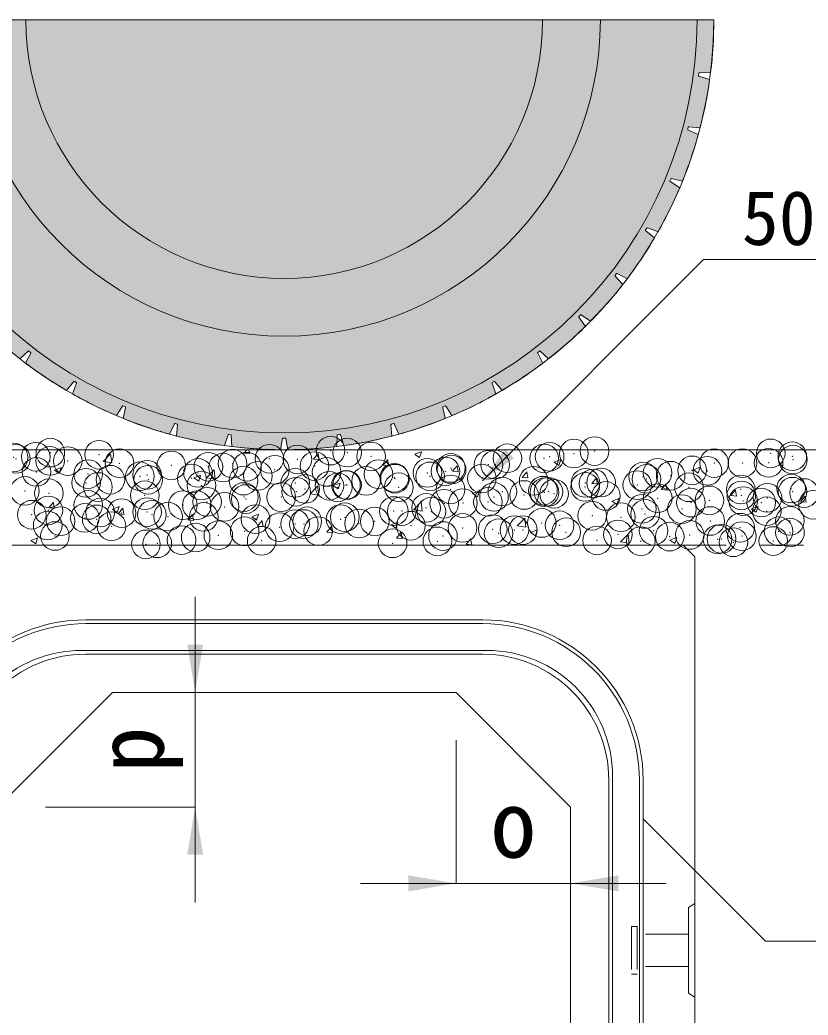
# Model space of a CAD drawing. Units: millimetres at full size; details may follow other scales. Extents: x 30799 to 61844, y 11231 to 18656.
# Drawn here: x 31870 to 32283, y 16623 to 17144 of the extents above; entities that cross this region are included whole.
import ezdxf
from ezdxf.enums import TextEntityAlignment as Align

# ---------------------------------------------------------------- set-up
doc = ezdxf.new("R2010")
doc.units = ezdxf.units.MM
doc.header["$LTSCALE"] = 30
doc.header["$PDMODE"] = 32
doc.header["$PDSIZE"] = 15
doc.linetypes.add('USER1', pattern=[1.35, 0.75, -0.6])
for name, color, linetype, lineweight in [('0_2', 7, 'Continuous', 13), ('寸法線', 7, 'Continuous', 9), ('引出線', 4, 'Continuous', 9), ('本体', 2, 'Continuous', 20), ('補助線', 8, 'Continuous', 20), ('ｲﾝｻｰﾄ', 3, 'USER1', 5), ('ﾊｯﾁﾝｸﾞ', 7, 'Continuous', 5)]:
    doc.layers.add(name, color=color, linetype=linetype, lineweight=lineweight)
doc.styles.add('ＭＳ ゴシック', font='')
doc.styles.get('ＭＳ ゴシック').set_extended_font_data('MS Gothic')

# ---------------------------------------------------------------- blocks, each defined once
blk = doc.blocks.new('filled_arrow')
at = {"color": 0, "linetype": 'Continuous', "lineweight": -2}
blk.add_solid([(7.5, 1.25), (0, 0), (7.5, -1.25)], dxfattribs=at)

msp = doc.modelspace()

# ---------------------------------------------------------------- hatches: boundary and pattern name
at = {"layer": 'ﾊｯﾁﾝｸﾞ'}
for points in [[(32008.62, 16924.61), (32009.44, 16924.61), (32010.51, 16918.53, 0.02854), (32036.12, 16920.21), (32036.39, 16926.38), (32038, 16926.59), (32039.86, 16920.7, 0.02854), (32065.03, 16925.71), (32064.5, 16931.86), (32066.07, 16932.28), (32068.68, 16926.68, 0.02854), (32092.98, 16934.93), (32091.65, 16940.96), (32093.15, 16941.58), (32096.46, 16936.38, 0.02854), (32119.49, 16947.73), (32117.37, 16953.53), (32118.78, 16954.34), (32122.75, 16949.61, 0.02854), (32144.09, 16963.87), (32141.24, 16969.35), (32142.53, 16970.34), (32147.08, 16966.17, 0.02854), (32166.38, 16983.09), (32162.84, 16988.15), (32163.99, 16989.3), (32169.05, 16985.76, 0.02854), (32185.97, 17005.06), (32181.8, 17009.61), (32182.79, 17010.9), (32188.27, 17008.05, 0.02854), (32202.53, 17029.39), (32197.8, 17033.36), (32198.61, 17034.77), (32204.41, 17032.66, 0.02854), (32215.77, 17055.68), (32210.56, 17059), (32211.18, 17060.5), (32217.21, 17059.16, 0.02854), (32225.46, 17083.47), (32219.86, 17086.08), (32220.28, 17087.65), (32226.44, 17087.11, 0.02854), (32231.44, 17112.28), (32225.55, 17114.14), (32225.77, 17115.75), (32231.94, 17116.02, 0.03064), (32233.62, 17143.52), (32143.92, 17143.52, -1), (31873.33, 17143.52), (31783.62, 17143.52, 0.03064), (31785.31, 17116.02), (31791.48, 17115.75), (31791.69, 17114.14), (31785.8, 17112.28, 0.02854), (31790.81, 17087.11), (31796.96, 17087.65), (31797.38, 17086.08), (31791.79, 17083.47, 0.02854), (31800.04, 17059.16), (31806.07, 17060.5), (31806.69, 17059), (31801.48, 17055.68, 0.02854), (31812.83, 17032.66), (31818.63, 17034.77), (31819.45, 17033.36), (31814.72, 17029.39, 0.02854), (31828.98, 17008.05), (31834.46, 17010.9), (31835.44, 17009.61), (31831.27, 17005.06, 0.02854), (31848.2, 16985.76), (31853.26, 16989.3), (31854.4, 16988.15), (31850.86, 16983.09, 0.02854), (31870.16, 16966.17), (31874.71, 16970.34), (31876, 16969.35), (31873.15, 16963.87, 0.02854), (31894.49, 16949.61), (31898.46, 16954.34), (31899.87, 16953.53), (31897.76, 16947.73, 0.02854), (31920.78, 16936.38), (31924.1, 16941.58), (31925.6, 16940.96), (31924.26, 16934.93, 0.02854), (31948.57, 16926.68), (31951.18, 16932.28), (31952.75, 16931.86), (31952.21, 16925.71, 0.02854), (31977.39, 16920.7), (31979.24, 16926.59), (31980.85, 16926.38), (31981.12, 16920.21, 0.02854), (32006.74, 16918.53), (32007.81, 16924.61)], [(32143.92, 17143.52, -1), (31873.33, 17143.52)]]:
    msp.add_hatch(color=256, dxfattribs=at).paths.add_polyline_path(points)

# ---------------------------------------------------------------- linework, layer by layer
at = {"layer": '0_2', "lineweight": 5}
for p, q in [((32225.59, 17114.39), (32225.73, 17115.5)), ((32231.44, 17112.28), (32225.79, 17114.07)), ((32226.02, 17115.76), (32231.94, 17116.02)), ((32219.93, 17086.32), (32220.22, 17087.4)), ((32225.46, 17083.47), (32220.09, 17085.97)), ((32220.54, 17087.62), (32226.44, 17087.11)), ((32210.66, 17059.23), (32211.08, 17060.26)), ((32211.43, 17060.44), (32217.21, 17059.16)), ((32215.77, 17055.68), (32210.77, 17058.86)), ((32197.92, 17033.58), (32198.48, 17034.55)), ((32198.85, 17034.68), (32204.41, 17032.66)), ((32202.53, 17029.39), (32197.99, 17033.2)), ((32181.96, 17009.81), (32182.64, 17010.7)), ((32185.97, 17005.06), (32181.97, 17009.43)), ((32183.01, 17010.78), (32188.27, 17008.05)), ((32166.38, 16983.09), (32162.99, 16987.95)), ((32163.02, 16988.33), (32163.81, 16989.12)), ((32164.2, 16989.16), (32169.05, 16985.76)), ((31870.16, 16966.17), (31874.53, 16970.17)), ((31875.89, 16969.13), (31873.15, 16963.87)), ((31874.91, 16970.19), (31875.8, 16969.51)), ((32144.09, 16963.87), (32141.36, 16969.13)), ((32141.44, 16969.51), (32142.33, 16970.19)), ((32142.72, 16970.17), (32147.08, 16966.17)), ((31894.49, 16949.61), (31898.3, 16954.15)), ((31899.79, 16953.3), (31897.76, 16947.73)), ((31898.68, 16954.22), (31899.65, 16953.66)), ((32119.49, 16947.73), (32117.46, 16953.3)), ((32117.59, 16953.66), (32118.56, 16954.22)), ((32118.94, 16954.15), (32122.75, 16949.61)), ((31920.78, 16936.38), (31923.96, 16941.37)), ((31925.55, 16940.72), (31924.26, 16934.93)), ((31924.33, 16941.49), (31925.37, 16941.06)), ((32092.98, 16934.93), (32091.7, 16940.72)), ((32091.88, 16941.06), (32092.91, 16941.49)), ((32093.28, 16941.37), (32096.46, 16936.38)), ((31948.57, 16926.68), (31951.07, 16932.05)), ((31951.42, 16932.21), (31952.51, 16931.92)), ((31952.73, 16931.61), (31952.21, 16925.71)), ((32065.03, 16925.71), (32064.52, 16931.61)), ((32064.74, 16931.92), (32065.82, 16932.21)), ((32066.17, 16932.05), (32068.68, 16926.68)), ((31977.39, 16920.7), (31979.17, 16926.35)), ((31979.49, 16926.56), (31980.6, 16926.41)), ((31980.87, 16926.12), (31981.12, 16920.21)), ((32006.74, 16918.53), (32007.77, 16924.36)), ((32008.06, 16924.61), (32008.62, 16924.61)), ((32008.62, 16924.61), (32009.18, 16924.61)), ((32009.48, 16924.36), (32010.51, 16918.53)), ((32036.12, 16920.21), (32036.38, 16926.12)), ((32036.64, 16926.41), (32037.75, 16926.56)), ((32038.08, 16926.35), (32039.86, 16920.7))]:
    msp.add_line(p, q, dxfattribs=at)
at = {"layer": '0_2', "lineweight": 20}
msp.add_line((32539.7, 16918.52), (31332.13, 16918.52), dxfattribs=at)
at = {"layer": '0_2', "linetype": 'USER1', "lineweight": 9}
msp.add_line((32217.62, 16868.52), (32539.7, 16868.52), dxfattribs=at)
at = {"layer": '0_2', "lineweight": 5}
for radius in [216.21, 165.59]:
    msp.add_arc((32008.62, 17143.52), radius, 180, 0, dxfattribs=at)
at = {"layer": '0_2', "lineweight": 9}
for centre, radius, start, end in [((32008.62, 17143.52), 135.29, 180, 0), ((32008.62, 17143.52), 225, 352.9799, 0), ((32225.89, 17114.35), 0.301, 172.5, 252.3517), ((32226.03, 17115.46), 0.3, 92.5, 172.6483), ((32008.62, 17143.52), 225, 345.4799, 352.0201), ((32220.22, 17086.24), 0.3, 165, 245), ((32220.51, 17087.33), 0.3, 85, 165.1483), ((32008.62, 17143.52), 225, 337.9799, 344.5201), ((32211.36, 17060.15), 0.3, 77.5, 157.6483), ((32008.62, 17143.52), 225, 330.4799, 337.0201), ((32210.93, 17059.11), 0.301, 157.5, 237.3517), ((32198.18, 17033.43), 0.3, 150, 230), ((32198.75, 17034.4), 0.3, 70, 150.1483), ((32008.62, 17143.52), 225, 322.9799, 329.5201), ((32182.19, 17009.63), 0.301, 142.5, 222.3517), ((32182.88, 17010.52), 0.3, 62.5, 142.6483), ((32008.62, 17143.52), 225, 315.4799, 322.0201), ((32163.23, 16988.12), 0.3, 135, 215), ((32164.02, 16988.91), 0.3, 55, 135.1483), ((32008.62, 17143.52), 225, 307.9799, 314.5201), ((31874.73, 16969.95), 0.3, 52.3517, 132.5), ((31875.62, 16969.27), 0.301, 332.6483, 52.5), ((32141.63, 16969.27), 0.301, 127.5, 207.3517), ((32142.51, 16969.95), 0.3, 47.5, 127.6483), ((32008.62, 17143.52), 225, 232.9799, 239.5201), ((32008.62, 17143.52), 225, 300.4799, 307.0201), ((31898.53, 16953.96), 0.3, 59.8517, 140), ((31899.5, 16953.4), 0.3, 340, 60.0001), ((32117.74, 16953.4), 0.3, 119.9999, 200), ((32118.71, 16953.96), 0.3, 40, 120.1483), ((32008.62, 17143.52), 225, 240.4799, 247.0201), ((32008.62, 17143.52), 225, 292.9799, 299.5201), ((31924.22, 16941.21), 0.3, 67.3517, 147.5), ((31925.25, 16940.78), 0.3, 347.5, 67.5001), ((32091.99, 16940.78), 0.3, 112.4999, 192.5), ((32093.03, 16941.21), 0.3, 32.5, 112.6483), ((32008.62, 17143.52), 225, 247.9799, 254.5201), ((32008.62, 17143.52), 225, 285.4799, 292.0201), ((31951.35, 16931.92), 0.3, 74.8517, 155), ((31952.43, 16931.63), 0.301, 355.1483, 75), ((32064.82, 16931.63), 0.301, 105, 184.8517), ((32065.9, 16931.92), 0.3, 25, 105.1483), ((32008.62, 17143.52), 225, 255.4799, 262.0201), ((31979.45, 16926.26), 0.3, 82.3517, 162.5), ((31980.57, 16926.11), 0.301, 2.6483, 82.5), ((32008.06, 16924.31), 0.3, 89.8517, 170), ((32009.18, 16924.31), 0.3, 10, 90.1483), ((32036.68, 16926.11), 0.301, 97.5, 177.3517), ((32037.79, 16926.26), 0.3, 17.5, 97.6483), ((32008.62, 17143.52), 225, 277.9799, 284.5201), ((32008.62, 17143.52), 225, 262.9799, 269.5201), ((32008.62, 17143.52), 225, 270.4799, 277.0201)]:
    msp.add_arc(centre, radius, start, end, dxfattribs=at)
at = {"layer": '寸法線'}
for p, q in [((31961.96, 16681.52), (31961.96, 16841.52)), ((31943.62, 16791.52), (31961.96, 16791.52)), ((32098.62, 16766.52), (32098.62, 16691.58)), ((31883.62, 16731.52), (31961.96, 16731.52)), ((32158.62, 16706.52), (32158.62, 16691.58)), ((32048.62, 16691.58), (32208.62, 16691.58))]:
    msp.add_line(p, q, dxfattribs=at)
msp.add_lwpolyline([(32112.42, 16902.34), (32228.26, 17018.18), (32477.75, 17018.18)], dxfattribs=at)
at = {"layer": '引出線'}
msp.add_lwpolyline([(32196.62, 16725.32), (32260.7, 16661.25), (32403.15, 16661.25)], dxfattribs=at)
at = {"layer": '本体'}
for p, q in [((32217.62, 16868.52), (31799.62, 16868.52)), ((32217.62, 16868.52), (32223.62, 16862.52)), ((32223.62, 16862.52), (32223.62, 16426.52)), ((31858.62, 16731.52), (31918.62, 16791.52)), ((32098.62, 16791.52), (31918.62, 16791.52)), ((32098.62, 16791.52), (32158.62, 16731.52)), ((32158.62, 16562.05), (32158.62, 16731.52))]:
    msp.add_line(p, q, dxfattribs=at)
at = {"layer": '本体', "color": 4, "lineweight": 5}
for p, q in [((31904.62, 16829.52), (32112.62, 16829.52)), ((31904.62, 16827.52), (32112.62, 16827.52)), ((31902.62, 16813.52), (32114.62, 16813.52)), ((31904.62, 16811.52), (32112.62, 16811.52)), ((32180.62, 16562.05), (32180.62, 16747.52)), ((32178.62, 16562.05), (32178.62, 16745.52)), ((32194.62, 16562.05), (32194.62, 16745.52)), ((32196.62, 16562.05), (32196.62, 16745.52)), ((32223.62, 16681.02), (32220.42, 16679.02)), ((32220.42, 16634.02), (32220.42, 16679.02)), ((32223.62, 16632.02), (32220.42, 16634.02))]:
    msp.add_line(p, q, dxfattribs=at)
for centre, radius, start, end in [((31904.62, 16745.52), 84, 89.9999, 180), ((31904.62, 16745.52), 82, 89.9999, 180), ((32112.62, 16745.52), 84, 0, 89.9999), ((32112.62, 16745.52), 82, 0, 89.9999), ((31902.62, 16747.52), 66, 89.9999, 180), ((31904.62, 16745.52), 66, 89.9999, 180), ((32112.62, 16745.52), 66, 0, 89.9999), ((32114.62, 16747.52), 66, 0, 89.9999)]:
    msp.add_arc(centre, radius, start, end, dxfattribs=at)
at = {"layer": '補助線'}
msp.add_line((31783.62, 17143.52), (32233.62, 17143.52), dxfattribs=at)
at = {"layer": '補助線', "lineweight": 13}
msp.add_arc((32008.62, 17143.52), 225, 180, 0, dxfattribs=at)
at = {"layer": 'ｲﾝｻｰﾄ'}
for p, q in [((32190.42, 16669.02), (32190.42, 16644.02)), ((32193.42, 16669.02), (32190.42, 16669.02)), ((32193.42, 16669.02), (32193.42, 16644.02)), ((32220.42, 16665.02), (32193.42, 16665.02)), ((32220.42, 16665.02), (32220.42, 16648.02)), ((32220.42, 16648.02), (32193.42, 16648.02)), ((32193.42, 16644.02), (32190.42, 16644.02))]:
    msp.add_line(p, q, dxfattribs=at)
at = {"layer": 'ﾊｯﾁﾝｸﾞ'}
for p, q in [((31913.74, 16912.31), (31917.7, 16916.44)), ((31918.25, 16911.61), (31917.69, 16916.43)), ((31987.51, 16916.82), (31988.94, 16918.52)), ((31987.51, 16916.82), (31990.55, 16916.56)), ((31990.48, 16916.55), (31990.12, 16918.52)), ((32006.42, 16918.52), (32006.49, 16918.47)), ((32006.49, 16918.47), (32006.5, 16918.52)), ((32023.95, 16913.64), (32026.4, 16916.56)), ((32023.95, 16913.64), (32026.99, 16913.37)), ((32026.92, 16913.36), (32026.33, 16916.54)), ((32076.97, 16916.11), (32079.49, 16914.4)), ((32076.98, 16916.14), (32080.54, 16917.5)), ((32079.49, 16914.4), (32080.52, 16917.47)), ((31888.28, 16907.89), (31891.84, 16909.26)), ((31890.8, 16906.16), (31891.83, 16909.23)), ((31913.73, 16912.33), (31918.25, 16911.63)), ((32060.39, 16910.45), (32062.84, 16913.37)), ((32060.39, 16910.45), (32063.42, 16910.18)), ((32063.36, 16910.17), (32062.77, 16913.35)), ((32096.82, 16907.26), (32099.27, 16910.18)), ((32099.79, 16906.98), (32099.21, 16910.17)), ((32149.97, 16912.04), (32152.5, 16910.34)), ((32149.99, 16912.07), (32153.54, 16913.44)), ((32152.5, 16910.34), (32153.53, 16913.41)), ((32222.99, 16908), (32226.55, 16909.37)), ((32225.51, 16906.27), (32226.54, 16909.34)), ((31888.27, 16907.86), (31890.8, 16906.16)), ((31961.28, 16903.79), (31963.8, 16902.09)), ((31961.29, 16903.82), (31964.85, 16905.19)), ((31963.8, 16902.09), (31964.83, 16905.16)), ((31967.95, 16903.92), (31972.47, 16903.22)), ((31967.96, 16903.9), (31971.92, 16908.03)), ((31972.46, 16903.2), (31971.9, 16908.03)), ((32096.82, 16907.26), (32099.86, 16906.99)), ((32133.26, 16904.07), (32135.71, 16906.99)), ((32133.26, 16904.07), (32136.3, 16903.81)), ((32136.23, 16903.79), (32135.64, 16906.98)), ((32169.7, 16900.89), (32172.15, 16903.8)), ((32172.67, 16900.61), (32172.08, 16903.79)), ((32222.98, 16907.97), (32225.51, 16906.27)), ((32022.17, 16895.49), (32026.13, 16899.62)), ((32026.68, 16894.79), (32026.12, 16899.62)), ((32034.28, 16899.72), (32036.81, 16898.02)), ((32034.3, 16899.75), (32037.85, 16901.12)), ((32036.81, 16898.02), (32037.84, 16901.09)), ((32169.7, 16900.88), (32172.73, 16900.62)), ((32206.13, 16897.7), (32208.58, 16900.62)), ((32209.1, 16897.42), (32208.52, 16900.6)), ((32022.16, 16895.52), (32026.68, 16894.81)), ((32107.29, 16895.66), (32109.82, 16893.95)), ((32107.3, 16895.69), (32110.86, 16897.05)), ((32109.82, 16893.95), (32110.85, 16897.02)), ((32180.31, 16891.62), (32183.87, 16892.98)), ((32182.82, 16889.88), (32183.85, 16892.95)), ((32206.13, 16897.7), (32209.17, 16897.43)), ((32242.57, 16894.51), (32245.02, 16897.43)), ((32242.57, 16894.51), (32245.61, 16894.24)), ((32245.54, 16894.23), (32244.95, 16897.41)), ((32279.01, 16891.32), (32281.46, 16894.24)), ((32281.98, 16891.04), (32281.39, 16894.23)), ((31885.25, 16888.18), (31887.7, 16891.1)), ((31885.25, 16888.18), (31888.29, 16887.91)), ((31888.22, 16887.9), (31887.63, 16891.08)), ((31918.61, 16887.44), (31922.16, 16888.8)), ((31921.12, 16885.7), (31922.15, 16888.77)), ((31921.69, 16884.99), (31924.14, 16887.91)), ((31924.66, 16884.71), (31924.07, 16887.89)), ((32076.39, 16887.09), (32080.35, 16891.21)), ((32080.9, 16886.38), (32080.33, 16891.21)), ((32180.3, 16891.59), (32182.82, 16889.88)), ((32253.3, 16887.52), (32255.83, 16885.81)), ((32253.32, 16887.55), (32256.87, 16888.91)), ((32255.83, 16885.81), (32256.86, 16888.88)), ((32279.01, 16891.32), (32282.04, 16891.05)), ((31918.59, 16887.41), (31921.12, 16885.7)), ((31921.69, 16884.99), (31924.72, 16884.72)), ((31958.12, 16881.8), (31960.57, 16884.72)), ((31961.1, 16881.52), (31960.51, 16884.71)), ((31991.6, 16883.34), (31994.13, 16881.64)), ((31991.61, 16883.37), (31995.17, 16884.74)), ((31994.13, 16881.64), (31995.16, 16884.71)), ((32076.38, 16887.11), (32080.9, 16886.41)), ((32130.61, 16878.68), (32134.56, 16882.8)), ((32135.11, 16877.98), (32134.55, 16882.8)), ((31958.12, 16881.8), (31961.16, 16881.53)), ((31994.56, 16878.61), (31997.01, 16881.53)), ((31994.56, 16878.61), (31997.6, 16878.35)), ((31997.53, 16878.33), (31996.94, 16881.52)), ((32031, 16875.43), (32033.45, 16878.34)), ((32033.97, 16875.15), (32033.38, 16878.33)), ((32064.61, 16879.27), (32067.13, 16877.57)), ((32064.62, 16879.3), (32068.18, 16880.67)), ((32067.13, 16877.57), (32068.16, 16880.64)), ((32130.6, 16878.7), (32135.11, 16878)), ((31875.92, 16871.05), (31879.48, 16872.42)), ((31878.44, 16869.32), (31879.47, 16872.39)), ((32031, 16875.42), (32034.03, 16875.16)), ((32067.44, 16872.24), (32069.88, 16875.16)), ((32067.44, 16872.24), (32070.47, 16871.97)), ((32070.41, 16871.96), (32069.82, 16875.14)), ((32103.87, 16869.05), (32106.32, 16871.97)), ((32106.84, 16868.77), (32106.26, 16871.95)), ((32137.61, 16875.2), (32140.14, 16873.5)), ((32137.63, 16875.23), (32141.18, 16876.6)), ((32140.14, 16873.5), (32141.17, 16876.57)), ((32184.82, 16870.27), (32188.78, 16874.39)), ((32189.33, 16869.57), (32188.77, 16874.39)), ((32210.63, 16871.16), (32214.19, 16872.53)), ((32213.15, 16869.43), (32214.18, 16872.5)), ((31875.91, 16871.02), (31878.44, 16869.32)), ((32103.87, 16869.05), (32106.91, 16868.78)), ((32142.54, 16868.52), (32142.76, 16868.78)), ((32142.74, 16868.52), (32142.69, 16868.77)), ((32184.81, 16870.29), (32189.33, 16869.59)), ((32210.62, 16871.13), (32213.15, 16869.43))]:
    msp.add_line(p, q, dxfattribs=at)
for p in [(31886.11, 16917.01), (32032.91, 16918.06), (32041.59, 16917.04), (32160.34, 16916.56), (32171.14, 16917.83), (32263.43, 16916.64), (31866.87, 16914.48), (31868.09, 16913.77), (31878.45, 16914.86), (31885.95, 16912.68), (31895.21, 16912.62), (31911.61, 16915.93), (31922.33, 16911.48), (31981.59, 16911.3), (32000.83, 16913.84), (32015.51, 16913.47), (32054.11, 16915.06), (32125.53, 16914.07), (32144.76, 16914.02), (32147.63, 16914.89), (32233.81, 16911.55), (32248.65, 16911.56), (32262.34, 16911.71), (32274.74, 16915.13), (32275.06, 16913.39), (31878.8, 16906.94), (31949.44, 16910.33), (31963.46, 16906.4), (31968.87, 16909.63), (31976.56, 16909.18), (31989.12, 16909.66), (32003.68, 16908.04), (32024.48, 16909.97), (32030.8, 16906.89), (32083.59, 16906.45), (32093.02, 16907.19), (32095.9, 16908.99), (32096.3, 16908.13), (32115.54, 16910.66), (32119.1, 16910.77), (32204.18, 16906.47), (32222.27, 16907.75), (32230.26, 16907.49), (31904.83, 16901.2), (31905.92, 16905.8), (31917.55, 16902.87), (31933.04, 16904.65), (31936.79, 16905.4), (31937.38, 16902.83), (31960.15, 16903.51), (31987.27, 16902.36), (31994.85, 16904.89), (32014.39, 16901.21), (32051.5, 16902.23), (32057.92, 16905.75), (32066.28, 16903.9), (32066.63, 16903.38), (32085.03, 16904.6), (32112.15, 16903.46), (32139.27, 16902.31), (32166.39, 16901.16), (32170.53, 16900.92), (32174.56, 16901.38), (32196.61, 16904.5), (32198.3, 16903.28), (32211.02, 16904.95), (31872.75, 16896.97), (31885.34, 16895.77), (31911, 16899.02), (31965.23, 16899.8), (32014.89, 16896.55), (32019.55, 16898.02), (32032.26, 16899.7), (32036.65, 16898.82), (32040.97, 16900.13), (32041.51, 16900.07), (32068.63, 16898.92), (32095.75, 16897.78), (32122.86, 16896.63), (32144.14, 16897.11), (32144.93, 16896.3), (32146.98, 16896.52), (32166.22, 16899.06), (32193.51, 16900.02), (32220.62, 16898.87), (32247.74, 16897.73), (32274.12, 16898.22), (32274.86, 16896.58), (32280.93, 16895.88), (31935.6, 16894.72), (31968.22, 16891.27), (31987.46, 16893.8), (31988.51, 16892.75), (32007.03, 16893.73), (32102.18, 16890.63), (32115.3, 16891.21), (32118.48, 16893.86), (32134.26, 16894.85), (32149.98, 16895.49), (32177.1, 16894.34), (32204.22, 16893.19), (32221.65, 16890.84), (32231.34, 16892.05), (32248.04, 16894.65), (32248.98, 16891.67), (32258.45, 16890.9), (32261.69, 16893.35), (31885.1, 16886.8), (31905.98, 16889.63), (31912.22, 16885.65), (31923.42, 16885.37), (31936.76, 16885.92), (31955.51, 16889.59), (31962.85, 16889.49), (31977.4, 16888.65), (32066.01, 16886.47), (32070.22, 16886.42), (32082.94, 16888.09), (32085.68, 16886.13), (32092.4, 16890.28), (32195.99, 16887.59), (32216.89, 16887.45), (32261.34, 16886.33), (32285.57, 16889.76), (31876.35, 16884.55), (31891.47, 16881.16), (31904.19, 16882.84), (31910.38, 16882.11), (31939.34, 16884.51), (31947.77, 16883.56), (31966.46, 16883.36), (31993.57, 16882.22), (32020.69, 16881.07), (32038.14, 16882.19), (32040.36, 16883.22), (32047.81, 16879.92), (32056.05, 16881.04), (32143.52, 16880.2), (32169.91, 16884.01), (32184.94, 16883.24), (32197.66, 16884.92), (32231.71, 16881.24), (32273.5, 16881.31), (31884.72, 16878.86), (31918.15, 16878.48), (31987.89, 16875.84), (32006.18, 16877.99), (32014.27, 16879.64), (32018.9, 16879.66), (32026.43, 16875.96), (32074.93, 16878.78), (32102.05, 16877.63), (32117.86, 16876.95), (32120.9, 16874.81), (32129.16, 16876.49), (32133.62, 16876.49), (32152.86, 16879.02), (32156.28, 16875.34), (32202.08, 16876.16), (32247.42, 16877.74), (32267.57, 16875.85), (32273.51, 16875.17), (31888.52, 16873.39), (31942.14, 16869.56), (31954.86, 16871.23), (31962.23, 16872.58), (31974.1, 16873.76), (31996.8, 16870.87), (32065.4, 16869.56), (32088.82, 16870.59), (32091.78, 16873.37), (32172.46, 16871.07), (32183.4, 16874.2), (32195.37, 16870.67), (32210.52, 16873.05), (32221.03, 16873.93), (32235.61, 16871.64), (32237.64, 16871.9), (32243.88, 16870.09), (32248.33, 16873.31), (32264.75, 16870.76), (31936.15, 16869.01)]:
    msp.add_point(p, dxfattribs=at)

# ---------------------------------------------------------------- block references
at = {"layer": '寸法線'}
for p, xscale, yscale, rotation in [((32112.42, 16902.34), 2.67, 2.67, 45), ((31961.96, 16791.52), 3.33, 3.33, 90), ((31961.96, 16731.52), 3.33, 3.33, 270), ((32098.62, 16691.58), 3.33, 3.33, 180)]:
    msp.add_blockref('filled_arrow', p, dxfattribs=dict(at, xscale=xscale, yscale=yscale, rotation=rotation))
at = {"layer": '寸法線', "xscale": 3.33, "yscale": 3.33}
msp.add_blockref('filled_arrow', (32158.62, 16691.58), dxfattribs=at)
at = {"layer": '引出線', "xscale": 0.133, "yscale": 0.133, "rotation": 315}
msp.add_blockref('filled_arrow', (32196.62, 16725.32), dxfattribs=at)

# ---------------------------------------------------------------- texts
at = {"layer": '寸法線', "style": 'ＭＳ ゴシック'}
msp.add_text('50mmアスコン', height=28.48, dxfattribs=at).set_placement((32248.26, 17054.18), align=Align.TOP_LEFT)
msp.add_text('p', height=35.6, rotation=90, dxfattribs=at).set_placement((31927.57, 16761.52), align=Align.MIDDLE_CENTER)
msp.add_text('o', height=35.6, dxfattribs=at).set_placement((32128.62, 16722.83), align=Align.MIDDLE_CENTER)

doc.saveas('drawing.dxf')
